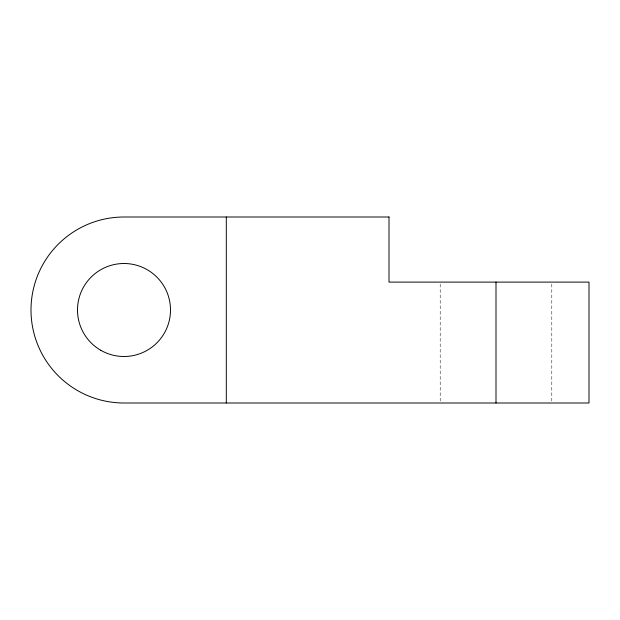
<?xml version="1.0" encoding="UTF-8"?>
<svg xmlns="http://www.w3.org/2000/svg" width="620" height="620" viewBox="0 0 620 620"><rect width="100%" height="100%" fill="white"/><g stroke="black" fill="none" stroke-linecap="round" stroke-linejoin="round"><path stroke-width="0.46" stroke-dasharray="3.1 2.33" d="M551.8 284.038L551.8 401.062M440.2 284.038L440.2 401.062"/><path stroke-width="0.93" d="M496 282.1L496 403M226.3 217L226.3 403M389.004 217L124 217A93 93 0 0 0 31 310A93 93 0 0 0 124 403L589 403L589 282.1L389.004 282.1L389.004 217M100.75 350.269A46.5 46.5 0 0 0 170.5 310A46.5 46.5 0 0 0 100.75 269.731A46.5 46.5 0 0 0 100.75 350.269"/></g></svg>
